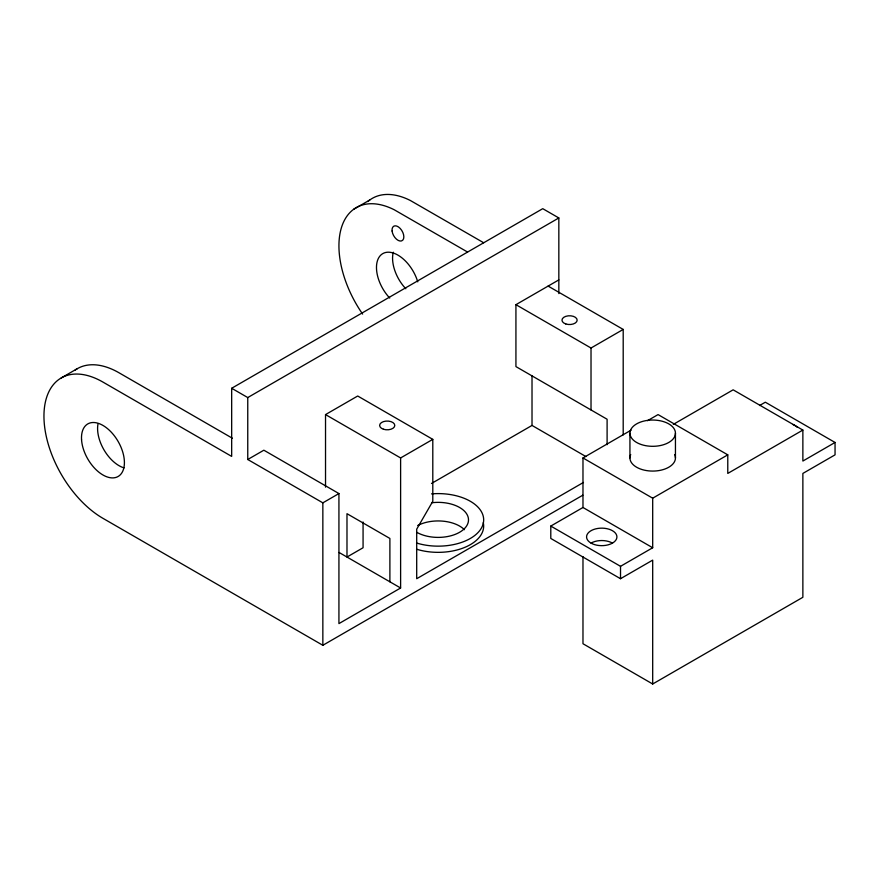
<?xml version="1.0" encoding="UTF-8"?>
<svg xmlns="http://www.w3.org/2000/svg" width="879" height="879" viewBox="0 0 879 879"><rect width="100%" height="100%" fill="white"/><g stroke="black" fill="none" stroke-linecap="round" stroke-linejoin="round"><path stroke-width="1.32" d="M61.233 377.948L77.319 368.664M353.71 209.268L369.795 199.983M582.832 495.185L322.846 645.285L102.942 518.324A83.439 48.169 60 0 1 43.95 416.141A83.439 48.169 60 0 1 102.942 382.079L231.671 456.399L231.671 388.276L542.75 208.675L558.835 217.959L558.835 293.586M231.671 388.276L247.757 397.561L558.835 217.959M247.757 397.561L247.757 459.497L263.854 450.202L338.931 493.558L338.931 623.607L400.615 587.996L400.615 457.948L325.527 414.591L325.527 487.153M325.527 414.591L357.709 396.011L432.798 439.368L432.798 501.294L416.701 529.169L416.701 578.712L583.458 482.439M607.103 444.686L607.103 419.239L515.929 366.598L515.929 304.672L558.835 279.896M247.757 459.497L322.846 502.843L338.931 493.558M400.615 457.948L432.798 439.368M515.929 304.672L591.018 348.018L623.2 329.438L623.2 434.896M431.501 483.472L532.015 425.436L585.985 456.597M582.975 556.627L582.975 643.736L652.69 683.994L802.868 597.291L802.868 473.429L835.05 454.85L835.05 442.467L802.868 461.046L802.868 430.073L727.779 473.429L727.779 454.85L652.69 498.195L652.69 547.749L582.975 507.491L582.975 457.948L631.078 430.172M647.504 420.689L658.063 414.591L727.779 454.85M673.314 424.37L733.141 389.826L802.868 430.073M652.69 683.994L652.69 560.132L620.519 578.712L550.792 538.453L550.792 526.071L582.975 507.491M759.577 405.527L765.323 402.208L835.05 442.467M550.792 526.071L620.519 566.318L652.69 547.749M483.648 242.736L410.361 200.5A83.439 48.169 60 0 0 367.829 201.566M548.111 286.093L623.2 329.438M467.551 252.031L394.275 209.784A83.439 48.169 60 0 0 341.393 227.782A83.439 48.169 60 0 0 362.62 314.078M582.975 457.948L652.69 498.195M232.408 438.247L119.039 372.795A83.439 48.169 60 0 0 75.209 370.015M339.074 552.473L400.615 587.996M675.446 433.171A22.755 13.141 0 0 1 641.318 444.554A22.755 13.141 0 0 1 641.318 421.799A22.755 13.141 0 0 1 675.446 433.171L675.446 457.948M629.935 433.171L629.935 457.948M620.519 566.318L620.519 578.712M591.018 348.018L591.018 409.955M532.015 375.893L532.015 425.436M389.891 581.81L389.891 538.453L346.985 513.688L346.985 557.033L363.071 547.749L363.071 522.005M322.846 502.843L322.846 645.285M389.727 298.047A30.336 17.514 60 0 1 382.761 253.624A30.336 17.514 60 0 1 417.756 281.862M405.812 288.751A30.336 17.514 60 0 1 393.298 252.229M483.274 522.642A45.51 26.271 0 0 1 463.991 547.705A45.51 26.271 0 0 1 416.547 549.199M431.556 493.877A45.51 26.271 0 0 1 482.978 524.444A45.51 26.271 0 0 1 416.547 543.002M431.589 502.777A30.336 17.514 0 0 1 467.287 524.774A30.336 17.514 0 0 1 416.701 532.267M417.657 525.543A30.336 17.514 0 0 1 464.431 529.696M124.049 467.892A30.336 17.514 60 0 1 97.943 424.227M591.018 543.101A15.174 8.757 0 0 0 616.399 539.168A15.174 8.757 0 0 0 597.819 528.444A15.174 8.757 0 0 0 591.018 543.101A15.174 8.757 0 0 1 612.465 543.101M674.676 454.542A22.755 13.141 0 0 1 652.69 471.078A22.755 13.141 0 0 1 630.715 454.542M792.792 424.447A15.174 8.757 0 0 1 797.231 427.249M383.42 429.227A7.581 4.384 0 0 0 394.792 425.436A7.581 4.384 0 0 0 383.42 421.634A7.581 4.384 0 0 0 383.42 429.227M565.768 323.944A7.581 4.384 0 0 0 577.151 320.154A7.581 4.384 0 0 0 565.768 316.352A7.581 4.384 0 0 0 565.768 323.944M81.56 439.797A30.336 17.514 60 0 0 115.105 477.638A30.336 17.514 60 0 0 112.182 433.171A30.336 17.514 60 0 0 81.56 439.797M392.089 231.012A8.34 4.813 60 0 0 401.56 240.912A8.34 4.813 60 0 0 400.154 228.408A8.34 4.813 60 0 0 392.089 231.012"/></g></svg>
